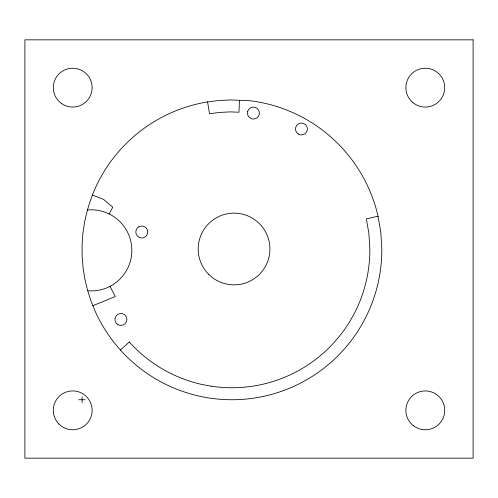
<?xml version="1.0" encoding="UTF-8"?>
<svg xmlns="http://www.w3.org/2000/svg" width="498" height="498" viewBox="0 0 498 498"><rect width="100%" height="100%" fill="white"/><g stroke="black" fill="none" stroke-linecap="round" stroke-linejoin="round"><path stroke-width="0.75" d="M239.457 100.297L238.965 112.237L230.431 111.888L219.985 112.399L209.527 113.706L207.585 101.903L218.946 100.478L230.387 99.924L250.102 100.727A150.079 150.079 0 0 1 378.038 216.213L380.789 232.161L381.81 248.309A149.91 149.91 0 0 1 202.232 396.769L198.229 395.904A149.91 149.91 0 0 1 95.411 311.804L91.078 301.203L87.567 290.297L84.897 279.16L83.085 267.856L82.145 256.439L82.077 244.985L82.886 233.562L84.56 222.233C86.851 211.015 90.169 200.015 94.688 189.47A149.91 149.91 0 0 1 207.585 101.903M109.174 213.972L112.747 207.236L103.603 199.43L92.485 195.042M120.385 350.007L129.287 342.014M92.921 305.704L115.293 296.559L109.99 286.344M87.561 210.056L87.909 209.957A40.55 40.55 0 0 1 131.839 250.363A40.55 40.55 0 0 1 87.909 290.77M378.038 216.213L366.372 218.883L368.906 233.556L369.846 248.434A137.946 137.946 0 0 1 211.326 386.211M78.765 399.738L85.09 399.738M211.32 386.236L200.918 384.251A137.946 137.946 0 0 1 129.312 341.995M82.102 396.75L82.102 402.726M247.637 111.546L247.438 113.096A5.976 5.976 0 0 0 255.935 118.512A5.976 5.976 0 0 0 257.254 108.514A5.976 5.976 0 0 0 247.637 111.546M138.793 226.839L137.554 227.785A5.976 5.976 0 0 0 141.781 237.988L143.324 237.783A5.976 5.976 0 0 0 147.302 229.727A5.976 5.976 0 0 0 138.793 226.839M473.1 39.84L24.9 39.84L24.9 458.16L473.1 458.16L473.1 39.84M117.939 324.628A5.976 5.976 0 0 0 126.903 319.448A5.976 5.976 0 0 0 117.939 314.275A5.976 5.976 0 0 0 117.939 324.628M298.458 134.167A5.976 5.976 0 0 0 307.422 128.994A5.976 5.976 0 0 0 298.458 123.821A5.976 5.976 0 0 0 298.458 134.167M61.69 103.64A19.422 19.422 0 0 0 92.068 89.192A19.422 19.422 0 0 0 64.367 70.112A19.422 19.422 0 0 0 61.69 103.64M412.574 102.327A19.422 19.422 0 0 0 444.365 91.327A19.422 19.422 0 0 0 418.943 69.29A19.422 19.422 0 0 0 412.574 102.327M413.521 425.802A19.422 19.422 0 0 0 444.558 412.823A19.422 19.422 0 0 0 417.803 392.43A19.422 19.422 0 0 0 413.521 425.802M58.976 424.084A19.422 19.422 0 0 0 91.47 415.382A19.422 19.422 0 0 0 67.678 391.59A19.422 19.422 0 0 0 58.976 424.084M208.706 274.354A35.856 35.856 0 0 0 268.696 258.281A35.856 35.856 0 0 0 224.779 214.364A35.856 35.856 0 0 0 208.706 274.354"/></g></svg>
